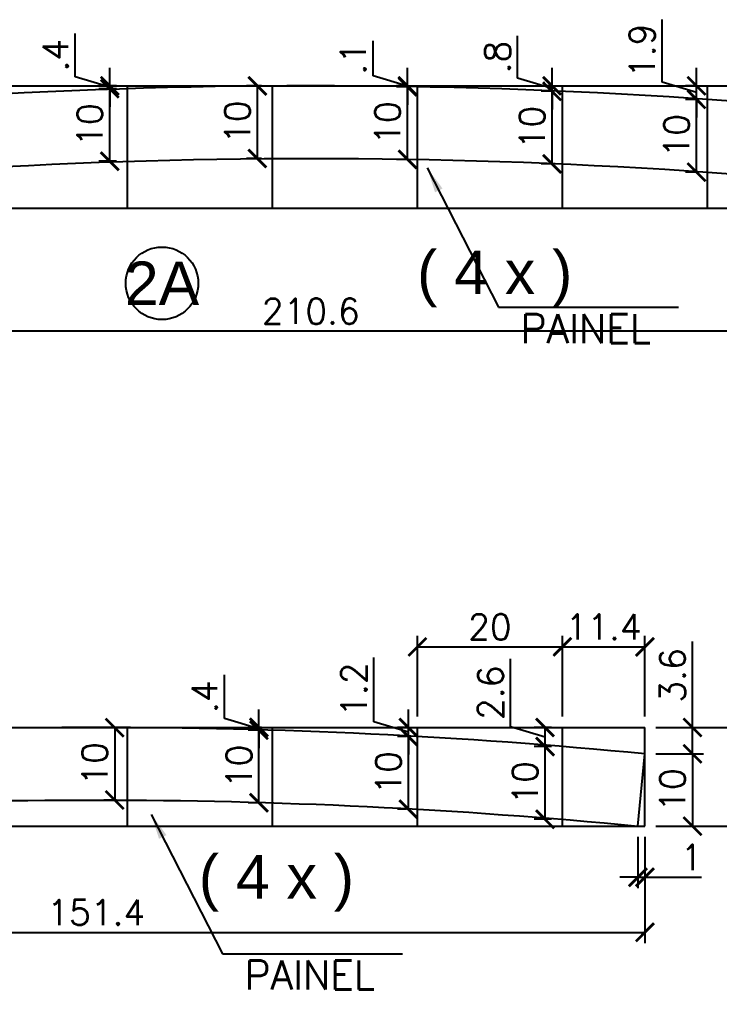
# Model space of a CAD drawing. Extents: x 2582 to 11841, y -26396 to 2611.
# Drawn here: x 4468.2 to 4661.4, y -1744.6 to -1477.1 of the extents above; entities that cross this region are included whole.
import ezdxf
from ezdxf.enums import TextEntityAlignment as Align

# ---------------------------------------------------------------- set-up
doc = ezdxf.new("R2010")
doc.units = 0
for name, color, linetype in [('COTA', 241, 'Continuous'), ('Painéis', 200, 'Continuous'), ('Romaneio', 10, 'Continuous')]:
    doc.layers.add(name, color=color, linetype=linetype)
doc.styles.add('ARIAL', font='arial.ttf')
doc.styles.add('COTA TECNICA', font='techl___.ttf', dxfattribs={"height": 10})
doc.styles.add('Romans', font='romans.shx')
doc.dimstyles.new('Cota Seção (2x)', dxfattribs={"dimtxt": 7, "dimasz": 5, "dimexe": 3, "dimexo": 3, "dimgap": 2, "dimtad": 3, "dimdec": 1, "dimlfac": 0.5, "dimzin": 12, "dimdsep": 46, "dimtxsty": 'Romans', "dimblk": 'ARCHTICK', "dimcen": 0, "dimclrd": 4, "dimclre": 4, "dimclrt": 1, "dimadec": 1, "dimazin": 3, "dimtfac": 1, "dimtdec": 1, "dimtmove": 0, "dimatfit": 3, "dimldrblk": 'OBLIQUE', "dimfxl": 1, "dimtolj": 1, "dimtzin": 12, "dimarcsym": 0})
doc.dimstyles.new('PAINEL', dxfattribs={"dimtxt": 10, "dimasz": 3, "dimexe": 3, "dimexo": 3, "dimgap": 3, "dimtad": 1, "dimdec": 1, "dimzin": 12, "dimdsep": 46, "dimtxsty": 'COTA TECNICA', "dimblk1": 'OBLIQUE', "dimblk2": 'OBLIQUE', "dimsah": 1, "dimcen": 0.9, "dimclrd": 4, "dimclre": 4, "dimclrt": 240, "dimadec": 1, "dimazin": 3, "dimtfac": 1, "dimtdec": 1, "dimtmove": 0, "dimatfit": 3, "dimfxl": 1, "dimtolj": 1, "dimtzin": 12, "dimarcsym": 0})

# ---------------------------------------------------------------- blocks, each defined once
blk = doc.blocks.new('_ArchTick')
at = {"color": 0, "linetype": 'ByBlock', "const_width": 0.15}
blk.add_lwpolyline([(-0.5, -0.5), (0.5, 0.5)], dxfattribs=at)
blk = doc.blocks.new('*D410')
at = {"layer": 'COTA', "color": 4, "lineweight": -2, "transparency": 16777216}
blk.add_line((4638.83, -1702.51), (4638.83, -1716.62), dxfattribs=at)
at = {"layer": 'COTA', "color": 4, "linetype": 'ByBlock', "lineweight": -2, "transparency": 16777216}
for p, q in [((4640.75, -1702.51), (4640.75, -1716.62)), ((4638.83, -1713.62), (4633.83, -1713.62)), ((4638.83, -1713.62), (4640.75, -1713.62)), ((4640.75, -1713.62), (4656.41, -1713.62))]:
    blk.add_line(p, q, dxfattribs=at)
at = {"layer": 'Defpoints', "color": 0, "linetype": 'ByBlock', "transparency": 16777216}
for p in [(4638.83, -1699.51), (4640.75, -1699.51), (4640.75, -1713.62)]:
    blk.add_point(p, dxfattribs=at)
at = {"layer": 'COTA', "color": 4, "linetype": 'ByBlock', "lineweight": -2, "transparency": 16777216, "xscale": 5, "yscale": 5, "zscale": 5}
blk.add_blockref('_ArchTick', (4638.83, -1713.62), dxfattribs=at)
at = {"layer": 'COTA', "color": 4, "linetype": 'ByBlock', "lineweight": -2, "transparency": 16777216, "xscale": 5, "yscale": 5, "zscale": 5, "rotation": 180}
blk.add_blockref('_ArchTick', (4640.75, -1713.62), dxfattribs=at)
at = {"layer": 'COTA', "color": 1, "linetype": 'ByBlock', "transparency": 16777216, "insert": (4653.58, -1708.12), "char_height": 7, "attachment_point": 5, "style": 'Romans'}
blk.add_mtext('\\A1;1', dxfattribs=at)
blk = doc.blocks.new('_Oblique')
at = {"color": 0, "linetype": 'ByBlock', "lineweight": -2}
blk.add_line((-0.5, -0.5), (0.5, 0.5), dxfattribs=at)
blk = doc.blocks.new('*D418')
at = {"layer": 'COTA', "color": 4, "linetype": 'ByBlock', "lineweight": -2, "transparency": 16777216}
for p, q in [((4653.88, -1672.32), (4653.88, -1648.65)), ((4643.75, -1672.32), (4656.88, -1672.32)), ((4653.88, -1679.6), (4653.88, -1672.32))]:
    blk.add_line(p, q, dxfattribs=at)
at = {"layer": 'COTA', "color": 4, "lineweight": -2, "transparency": 16777216}
blk.add_line((4643.75, -1679.6), (4656.88, -1679.6), dxfattribs=at)
at = {"layer": 'Defpoints', "color": 0, "linetype": 'ByBlock', "transparency": 16777216}
for p in [(4640.75, -1672.32), (4653.88, -1672.32), (4640.75, -1679.6)]:
    blk.add_point(p, dxfattribs=at)
at = {"layer": 'COTA', "color": 4, "linetype": 'ByBlock', "lineweight": -2, "transparency": 16777216, "xscale": 5, "yscale": 5, "zscale": 5}
for p, rotation in [((4653.88, -1672.32), 90), ((4653.88, -1679.6), 270)]:
    blk.add_blockref('_ArchTick', p, dxfattribs=dict(at, rotation=rotation))
at = {"layer": 'COTA', "color": 1, "linetype": 'ByBlock', "transparency": 16777216, "insert": (4648.38, -1657.98), "char_height": 7, "attachment_point": 5, "rotation": 90, "style": 'Romans'}
blk.add_mtext('\\A1;3.6', dxfattribs=at)
blk = doc.blocks.new('*D71')
at = {"layer": 'COTA', "color": 4, "lineweight": -2, "transparency": 16777216}
blk.add_line((4643.75, -1679.6), (4656.88, -1679.6), dxfattribs=at)
at = {"layer": 'COTA', "color": 4, "linetype": 'ByBlock', "lineweight": -2, "transparency": 16777216}
for p, q in [((4653.88, -1679.6), (4653.88, -1699.51)), ((4643.75, -1699.51), (4656.88, -1699.51))]:
    blk.add_line(p, q, dxfattribs=at)
at = {"layer": 'Defpoints', "color": 0, "linetype": 'ByBlock', "transparency": 16777216}
for p in [(4640.75, -1679.6), (4640.75, -1699.51), (4653.88, -1699.51)]:
    blk.add_point(p, dxfattribs=at)
at = {"layer": 'COTA', "color": 4, "linetype": 'ByBlock', "lineweight": -2, "transparency": 16777216, "xscale": 5, "yscale": 5, "zscale": 5}
for p, rotation in [((4653.88, -1679.6), 90), ((4653.88, -1699.51), 270)]:
    blk.add_blockref('_ArchTick', p, dxfattribs=dict(at, rotation=rotation))
at = {"layer": 'COTA', "color": 1, "linetype": 'ByBlock', "transparency": 16777216, "insert": (4648.38, -1689.55), "char_height": 7, "attachment_point": 5, "rotation": 90, "style": 'Romans'}
blk.add_mtext('\\A1;10', dxfattribs=at)
blk = doc.blocks.new('*D419')
at = {"layer": 'COTA', "color": 4, "lineweight": -2, "transparency": 16777216}
blk.add_line((4643.75, -1672.32), (4678.57, -1672.32), dxfattribs=at)
at = {"layer": 'COTA', "color": 4, "linetype": 'ByBlock', "lineweight": -2, "transparency": 16777216}
for p, q in [((4675.57, -1672.32), (4675.57, -1699.51)), ((4643.75, -1699.51), (4678.57, -1699.51))]:
    blk.add_line(p, q, dxfattribs=at)
at = {"layer": 'Defpoints', "color": 0, "linetype": 'ByBlock', "transparency": 16777216}
for p in [(4640.75, -1672.32), (4640.75, -1699.51), (4675.57, -1699.51)]:
    blk.add_point(p, dxfattribs=at)
at = {"layer": 'COTA', "color": 4, "linetype": 'ByBlock', "lineweight": -2, "transparency": 16777216, "xscale": 5, "yscale": 5, "zscale": 5}
for p, rotation in [((4675.57, -1672.32), 90), ((4675.57, -1699.51), 270)]:
    blk.add_blockref('_ArchTick', p, dxfattribs=dict(at, rotation=rotation))
at = {"layer": 'COTA', "color": 1, "linetype": 'ByBlock', "transparency": 16777216, "insert": (4670.07, -1685.91), "char_height": 7, "attachment_point": 5, "rotation": 90, "style": 'Romans'}
blk.add_mtext('\\A1;13.6', dxfattribs=at)
blk = doc.blocks.new('*D976')
at = {"layer": 'COTA', "color": 4, "linetype": 'ByBlock', "lineweight": -2, "transparency": 16777216}
for p, q in [((4494.98, -1496.21), (4490.1, -1496.21)), ((4493.1, -1516.22), (4493.1, -1496.21))]:
    blk.add_line(p, q, dxfattribs=at)
at = {"layer": 'COTA', "color": 4, "lineweight": -2, "transparency": 16777216}
blk.add_line((4494.98, -1516.22), (4490.1, -1516.22), dxfattribs=at)
at = {"layer": 'Defpoints', "color": 0, "linetype": 'ByBlock', "transparency": 16777216}
for p in [(4493.1, -1496.21), (4497.98, -1496.21), (4497.98, -1516.22)]:
    blk.add_point(p, dxfattribs=at)
at = {"layer": 'COTA', "color": 4, "linetype": 'ByBlock', "lineweight": -2, "transparency": 16777216, "xscale": 5, "yscale": 5, "zscale": 5}
for p, rotation in [((4493.1, -1496.21), 90), ((4493.1, -1516.22), 270)]:
    blk.add_blockref('_ArchTick', p, dxfattribs=dict(at, rotation=rotation))
at = {"layer": 'COTA', "color": 1, "linetype": 'ByBlock', "transparency": 16777216, "insert": (4487.6, -1506.22), "char_height": 7, "attachment_point": 5, "rotation": 90, "style": 'Romans'}
blk.add_mtext('\\A1;10', dxfattribs=at)
blk = doc.blocks.new('*D977')
at = {"layer": 'COTA', "color": 4, "linetype": 'ByBlock', "lineweight": -2, "transparency": 16777216}
for p, q in [((4483.6, -1492.96), (4483.6, -1480.96)), ((4493.1, -1495.41), (4493.1, -1490.41)), ((4493.1, -1495.81), (4483.6, -1492.96)), ((4494.98, -1495.41), (4490.1, -1495.41)), ((4493.1, -1496.21), (4493.1, -1495.41)), ((4493.1, -1496.21), (4493.1, -1495.41)), ((4493.1, -1496.21), (4493.1, -1501.21))]:
    blk.add_line(p, q, dxfattribs=at)
at = {"layer": 'COTA', "color": 4, "lineweight": -2, "transparency": 16777216}
blk.add_line((4494.98, -1496.21), (4490.1, -1496.21), dxfattribs=at)
at = {"layer": 'Defpoints', "color": 0, "linetype": 'ByBlock', "transparency": 16777216}
for p in [(4493.1, -1495.41), (4497.98, -1495.41), (4497.98, -1496.21)]:
    blk.add_point(p, dxfattribs=at)
at = {"layer": 'COTA', "color": 4, "linetype": 'ByBlock', "lineweight": -2, "transparency": 16777216, "xscale": 5, "yscale": 5, "zscale": 5}
for p, rotation in [((4493.1, -1495.41), 270), ((4493.1, -1496.21), 90)]:
    blk.add_blockref('_ArchTick', p, dxfattribs=dict(at, rotation=rotation))
at = {"layer": 'COTA', "color": 1, "linetype": 'ByBlock', "transparency": 16777216, "insert": (4478.1, -1486.96), "char_height": 7, "attachment_point": 5, "rotation": 90, "style": 'Romans'}
blk.add_mtext('\\A1;.4', dxfattribs=at)
blk = doc.blocks.new('*D978')
at = {"layer": 'COTA', "color": 4, "linetype": 'ByBlock', "lineweight": -2, "transparency": 16777216}
for p, q in [((4534.98, -1495.44), (4530.83, -1495.44)), ((4533.83, -1515.44), (4533.83, -1495.44))]:
    blk.add_line(p, q, dxfattribs=at)
at = {"layer": 'COTA', "color": 4, "lineweight": -2, "transparency": 16777216}
blk.add_line((4534.98, -1515.44), (4530.83, -1515.44), dxfattribs=at)
at = {"layer": 'Defpoints', "color": 0, "linetype": 'ByBlock', "transparency": 16777216}
for p in [(4533.83, -1495.44), (4537.98, -1495.44), (4537.98, -1515.44)]:
    blk.add_point(p, dxfattribs=at)
at = {"layer": 'COTA', "color": 4, "linetype": 'ByBlock', "lineweight": -2, "transparency": 16777216, "xscale": 5, "yscale": 5, "zscale": 5}
for p, rotation in [((4533.83, -1495.44), 90), ((4533.83, -1515.44), 270)]:
    blk.add_blockref('_ArchTick', p, dxfattribs=dict(at, rotation=rotation))
at = {"layer": 'COTA', "color": 1, "linetype": 'ByBlock', "transparency": 16777216, "insert": (4528.33, -1505.44), "char_height": 7, "attachment_point": 5, "rotation": 90, "style": 'Romans'}
blk.add_mtext('\\A1;10', dxfattribs=at)
blk = doc.blocks.new('*D980')
at = {"layer": 'COTA', "color": 4, "linetype": 'ByBlock', "lineweight": -2, "transparency": 16777216}
for p, q in [((4574.98, -1495.68), (4572.26, -1495.68)), ((4575.26, -1515.68), (4575.26, -1495.68))]:
    blk.add_line(p, q, dxfattribs=at)
at = {"layer": 'COTA', "color": 4, "lineweight": -2, "transparency": 16777216}
blk.add_line((4574.98, -1515.68), (4572.26, -1515.68), dxfattribs=at)
at = {"layer": 'Defpoints', "color": 0, "linetype": 'ByBlock', "transparency": 16777216}
for p in [(4575.26, -1495.68), (4577.98, -1495.68), (4577.98, -1515.68)]:
    blk.add_point(p, dxfattribs=at)
at = {"layer": 'COTA', "color": 4, "linetype": 'ByBlock', "lineweight": -2, "transparency": 16777216, "xscale": 5, "yscale": 5, "zscale": 5}
for p, rotation in [((4575.26, -1495.68), 90), ((4575.26, -1515.68), 270)]:
    blk.add_blockref('_ArchTick', p, dxfattribs=dict(at, rotation=rotation))
at = {"layer": 'COTA', "color": 1, "linetype": 'ByBlock', "transparency": 16777216, "insert": (4569.76, -1505.68), "char_height": 7, "attachment_point": 5, "rotation": 90, "style": 'Romans'}
blk.add_mtext('\\A1;10', dxfattribs=at)
blk = doc.blocks.new('*D981')
at = {"layer": 'COTA', "color": 4, "linetype": 'ByBlock', "lineweight": -2, "transparency": 16777216}
for p, q in [((4565.76, -1492.69), (4565.76, -1483.02)), ((4575.26, -1495.41), (4575.26, -1490.41)), ((4575.26, -1495.54), (4565.76, -1492.69)), ((4574.98, -1495.41), (4572.26, -1495.41)), ((4575.26, -1495.68), (4575.26, -1495.41)), ((4575.26, -1495.68), (4575.26, -1495.41)), ((4575.26, -1495.68), (4575.26, -1500.68))]:
    blk.add_line(p, q, dxfattribs=at)
at = {"layer": 'COTA', "color": 4, "lineweight": -2, "transparency": 16777216}
blk.add_line((4574.98, -1495.68), (4572.26, -1495.68), dxfattribs=at)
at = {"layer": 'Defpoints', "color": 0, "linetype": 'ByBlock', "transparency": 16777216}
for p in [(4575.26, -1495.41), (4577.98, -1495.41), (4577.98, -1495.68)]:
    blk.add_point(p, dxfattribs=at)
at = {"layer": 'COTA', "color": 4, "linetype": 'ByBlock', "lineweight": -2, "transparency": 16777216, "xscale": 5, "yscale": 5, "zscale": 5}
for p, rotation in [((4575.26, -1495.41), 270), ((4575.26, -1495.68), 90)]:
    blk.add_blockref('_ArchTick', p, dxfattribs=dict(at, rotation=rotation))
at = {"layer": 'COTA', "color": 1, "linetype": 'ByBlock', "transparency": 16777216, "insert": (4560.26, -1487.86), "char_height": 7, "attachment_point": 5, "rotation": 90, "style": 'Romans'}
blk.add_mtext('\\A1;.1', dxfattribs=at)
blk = doc.blocks.new('*D982')
at = {"layer": 'COTA', "color": 4, "linetype": 'ByBlock', "lineweight": -2, "transparency": 16777216}
for p, q in [((4614.98, -1496.91), (4612.12, -1496.91)), ((4615.12, -1516.93), (4615.12, -1496.91))]:
    blk.add_line(p, q, dxfattribs=at)
at = {"layer": 'COTA', "color": 4, "lineweight": -2, "transparency": 16777216}
blk.add_line((4614.98, -1516.93), (4612.12, -1516.93), dxfattribs=at)
at = {"layer": 'Defpoints', "color": 0, "linetype": 'ByBlock', "transparency": 16777216}
for p in [(4615.12, -1496.91), (4617.98, -1496.91), (4617.98, -1516.93)]:
    blk.add_point(p, dxfattribs=at)
at = {"layer": 'COTA', "color": 4, "linetype": 'ByBlock', "lineweight": -2, "transparency": 16777216, "xscale": 5, "yscale": 5, "zscale": 5}
for p, rotation in [((4615.12, -1496.91), 90), ((4615.12, -1516.93), 270)]:
    blk.add_blockref('_ArchTick', p, dxfattribs=dict(at, rotation=rotation))
at = {"layer": 'COTA', "color": 1, "linetype": 'ByBlock', "transparency": 16777216, "insert": (4609.62, -1506.92), "char_height": 7, "attachment_point": 5, "rotation": 90, "style": 'Romans'}
blk.add_mtext('\\A1;10', dxfattribs=at)
blk = doc.blocks.new('*D983')
at = {"layer": 'COTA', "color": 4, "linetype": 'ByBlock', "lineweight": -2, "transparency": 16777216}
for p, q in [((4605.62, -1493.31), (4605.62, -1481.64)), ((4615.12, -1495.41), (4615.12, -1490.41)), ((4615.12, -1496.16), (4605.62, -1493.31)), ((4614.98, -1495.41), (4612.12, -1495.41)), ((4615.12, -1496.91), (4615.12, -1495.41)), ((4615.12, -1496.91), (4615.12, -1495.41)), ((4615.12, -1496.91), (4615.12, -1501.91))]:
    blk.add_line(p, q, dxfattribs=at)
at = {"layer": 'COTA', "color": 4, "lineweight": -2, "transparency": 16777216}
blk.add_line((4614.98, -1496.91), (4612.12, -1496.91), dxfattribs=at)
at = {"layer": 'Defpoints', "color": 0, "linetype": 'ByBlock', "transparency": 16777216}
for p in [(4615.12, -1495.41), (4617.98, -1495.41), (4617.98, -1496.91)]:
    blk.add_point(p, dxfattribs=at)
at = {"layer": 'COTA', "color": 4, "linetype": 'ByBlock', "lineweight": -2, "transparency": 16777216, "xscale": 5, "yscale": 5, "zscale": 5}
for p, rotation in [((4615.12, -1495.41), 270), ((4615.12, -1496.91), 90)]:
    blk.add_blockref('_ArchTick', p, dxfattribs=dict(at, rotation=rotation))
at = {"layer": 'COTA', "color": 1, "linetype": 'ByBlock', "transparency": 16777216, "insert": (4600.12, -1487.48), "char_height": 7, "attachment_point": 5, "rotation": 90, "style": 'Romans'}
blk.add_mtext('\\A1;.8', dxfattribs=at)
blk = doc.blocks.new('*D984')
at = {"layer": 'COTA', "color": 4, "linetype": 'ByBlock', "lineweight": -2, "transparency": 16777216}
for p, q in [((4654.98, -1499.15), (4651.98, -1499.15)), ((4654.98, -1519.2), (4654.98, -1499.15))]:
    blk.add_line(p, q, dxfattribs=at)
at = {"layer": 'COTA', "color": 4, "lineweight": -2, "transparency": 16777216}
blk.add_line((4654.98, -1519.2), (4651.98, -1519.2), dxfattribs=at)
at = {"layer": 'Defpoints', "color": 0, "linetype": 'ByBlock', "transparency": 16777216}
for p in [(4654.98, -1499.15), (4657.98, -1499.15), (4657.98, -1519.2)]:
    blk.add_point(p, dxfattribs=at)
at = {"layer": 'COTA', "color": 4, "linetype": 'ByBlock', "lineweight": -2, "transparency": 16777216, "xscale": 5, "yscale": 5, "zscale": 5}
for p, rotation in [((4654.98, -1499.15), 90), ((4654.98, -1519.2), 270)]:
    blk.add_blockref('_ArchTick', p, dxfattribs=dict(at, rotation=rotation))
at = {"layer": 'COTA', "color": 1, "linetype": 'ByBlock', "transparency": 16777216, "insert": (4649.48, -1509.18), "char_height": 7, "attachment_point": 5, "rotation": 90, "style": 'Romans'}
blk.add_mtext('\\A1;10', dxfattribs=at)
blk = doc.blocks.new('*D985')
at = {"layer": 'COTA', "color": 4, "linetype": 'ByBlock', "lineweight": -2, "transparency": 16777216}
for p, q in [((4645.48, -1494.43), (4645.48, -1477.1)), ((4654.98, -1495.41), (4654.98, -1490.41)), ((4654.98, -1497.28), (4645.48, -1494.43)), ((4654.98, -1495.41), (4651.98, -1495.41)), ((4654.98, -1499.15), (4654.98, -1495.41)), ((4654.98, -1499.15), (4654.98, -1495.41)), ((4654.98, -1499.15), (4654.98, -1504.15))]:
    blk.add_line(p, q, dxfattribs=at)
at = {"layer": 'COTA', "color": 4, "lineweight": -2, "transparency": 16777216}
blk.add_line((4654.98, -1499.15), (4651.98, -1499.15), dxfattribs=at)
at = {"layer": 'Defpoints', "color": 0, "linetype": 'ByBlock', "transparency": 16777216}
for p in [(4654.98, -1495.41), (4657.98, -1495.41), (4657.98, -1499.15)]:
    blk.add_point(p, dxfattribs=at)
at = {"layer": 'COTA', "color": 4, "linetype": 'ByBlock', "lineweight": -2, "transparency": 16777216, "xscale": 5, "yscale": 5, "zscale": 5}
for p, rotation in [((4654.98, -1495.41), 270), ((4654.98, -1499.15), 90)]:
    blk.add_blockref('_ArchTick', p, dxfattribs=dict(at, rotation=rotation))
at = {"layer": 'COTA', "color": 1, "linetype": 'ByBlock', "transparency": 16777216, "insert": (4639.98, -1485.76), "char_height": 7, "attachment_point": 5, "rotation": 90, "style": 'Romans'}
blk.add_mtext('\\A1;1.9', dxfattribs=at)
blk = doc.blocks.new('*D994')
at = {"layer": 'COTA', "color": 4, "linetype": 'ByBlock', "lineweight": -2, "transparency": 16777216}
for p, q in [((4337.98, -1532.16), (4337.98, -1566.06)), ((4759.13, -1563.06), (4337.98, -1563.06))]:
    blk.add_line(p, q, dxfattribs=at)
at = {"layer": 'COTA', "color": 4, "lineweight": -2, "transparency": 16777216}
blk.add_line((4759.13, -1532.16), (4759.13, -1566.06), dxfattribs=at)
at = {"layer": 'Defpoints', "color": 0, "linetype": 'ByBlock', "transparency": 16777216}
for p in [(4337.98, -1529.16), (4759.13, -1529.16), (4337.98, -1563.06)]:
    blk.add_point(p, dxfattribs=at)
at = {"layer": 'COTA', "color": 4, "linetype": 'ByBlock', "lineweight": -2, "transparency": 16777216, "xscale": 5, "yscale": 5, "zscale": 5, "rotation": 180}
blk.add_blockref('_ArchTick', (4337.98, -1563.06), dxfattribs=at)
at = {"layer": 'COTA', "color": 4, "linetype": 'ByBlock', "lineweight": -2, "transparency": 16777216, "xscale": 5, "yscale": 5, "zscale": 5}
blk.add_blockref('_ArchTick', (4759.13, -1563.06), dxfattribs=at)
at = {"layer": 'COTA', "color": 1, "linetype": 'ByBlock', "transparency": 16777216, "insert": (4548.56, -1557.56), "char_height": 7, "attachment_point": 5, "style": 'Romans'}
blk.add_mtext('\\A1;210.6', dxfattribs=at)
blk = doc.blocks.new('*D1019')
at = {"layer": 'COTA', "color": 4, "lineweight": -2, "transparency": 16777216}
blk.add_line((4494.98, -1672.37), (4491.46, -1672.37), dxfattribs=at)
at = {"layer": 'COTA', "color": 4, "linetype": 'ByBlock', "lineweight": -2, "transparency": 16777216}
for p, q in [((4494.46, -1672.37), (4494.46, -1692.34)), ((4494.98, -1692.34), (4491.46, -1692.34))]:
    blk.add_line(p, q, dxfattribs=at)
at = {"layer": 'Defpoints', "color": 0, "linetype": 'ByBlock', "transparency": 16777216}
for p in [(4497.98, -1672.37), (4494.46, -1692.34), (4497.98, -1692.34)]:
    blk.add_point(p, dxfattribs=at)
at = {"layer": 'COTA', "color": 4, "linetype": 'ByBlock', "lineweight": -2, "transparency": 16777216, "xscale": 5, "yscale": 5, "zscale": 5}
for p, rotation in [((4494.46, -1672.37), 90), ((4494.46, -1692.34), 270)]:
    blk.add_blockref('_ArchTick', p, dxfattribs=dict(at, rotation=rotation))
at = {"layer": 'COTA', "color": 1, "linetype": 'ByBlock', "transparency": 16777216, "insert": (4488.96, -1682.36), "char_height": 7, "attachment_point": 5, "rotation": 90, "style": 'Romans'}
blk.add_mtext('\\A1;10', dxfattribs=at)
blk = doc.blocks.new('*D1020')
at = {"layer": 'COTA', "color": 4, "linetype": 'ByBlock', "lineweight": -2, "transparency": 16777216}
for p, q in [((4534.98, -1673.07), (4531.26, -1673.07)), ((4534.26, -1693.08), (4534.26, -1673.07))]:
    blk.add_line(p, q, dxfattribs=at)
at = {"layer": 'COTA', "color": 4, "lineweight": -2, "transparency": 16777216}
blk.add_line((4534.98, -1693.08), (4531.26, -1693.08), dxfattribs=at)
at = {"layer": 'Defpoints', "color": 0, "linetype": 'ByBlock', "transparency": 16777216}
for p in [(4534.26, -1673.07), (4537.98, -1673.07), (4537.98, -1693.08)]:
    blk.add_point(p, dxfattribs=at)
at = {"layer": 'COTA', "color": 4, "linetype": 'ByBlock', "lineweight": -2, "transparency": 16777216, "xscale": 5, "yscale": 5, "zscale": 5}
for p, rotation in [((4534.26, -1673.07), 90), ((4534.26, -1693.08), 270)]:
    blk.add_blockref('_ArchTick', p, dxfattribs=dict(at, rotation=rotation))
at = {"layer": 'COTA', "color": 1, "linetype": 'ByBlock', "transparency": 16777216, "insert": (4528.76, -1683.07), "char_height": 7, "attachment_point": 5, "rotation": 90, "style": 'Romans'}
blk.add_mtext('\\A1;10', dxfattribs=at)
blk = doc.blocks.new('*D1021')
at = {"layer": 'COTA', "color": 4, "linetype": 'ByBlock', "lineweight": -2, "transparency": 16777216}
for p, q in [((4524.76, -1669.84), (4524.76, -1657.84)), ((4534.26, -1672.32), (4534.26, -1667.32)), ((4534.26, -1672.69), (4524.76, -1669.84)), ((4534.98, -1672.32), (4531.26, -1672.32)), ((4534.26, -1673.07), (4534.26, -1672.32)), ((4534.26, -1673.07), (4534.26, -1672.32)), ((4534.26, -1673.07), (4534.26, -1678.07))]:
    blk.add_line(p, q, dxfattribs=at)
at = {"layer": 'COTA', "color": 4, "lineweight": -2, "transparency": 16777216}
blk.add_line((4534.98, -1673.07), (4531.26, -1673.07), dxfattribs=at)
at = {"layer": 'Defpoints', "color": 0, "linetype": 'ByBlock', "transparency": 16777216}
for p in [(4534.26, -1672.32), (4537.98, -1672.32), (4537.98, -1673.07)]:
    blk.add_point(p, dxfattribs=at)
at = {"layer": 'COTA', "color": 4, "linetype": 'ByBlock', "lineweight": -2, "transparency": 16777216, "xscale": 5, "yscale": 5, "zscale": 5}
for p, rotation in [((4534.26, -1672.32), 270), ((4534.26, -1673.07), 90)]:
    blk.add_blockref('_ArchTick', p, dxfattribs=dict(at, rotation=rotation))
at = {"layer": 'COTA', "color": 1, "linetype": 'ByBlock', "transparency": 16777216, "insert": (4519.26, -1663.84), "char_height": 7, "attachment_point": 5, "rotation": 90, "style": 'Romans'}
blk.add_mtext('\\A1;.4', dxfattribs=at)
blk = doc.blocks.new('*D1022')
at = {"layer": 'COTA', "color": 4, "linetype": 'ByBlock', "lineweight": -2, "transparency": 16777216}
for p, q in [((4574.98, -1674.81), (4572.49, -1674.81)), ((4575.49, -1694.84), (4575.49, -1674.81))]:
    blk.add_line(p, q, dxfattribs=at)
at = {"layer": 'COTA', "color": 4, "lineweight": -2, "transparency": 16777216}
blk.add_line((4574.98, -1694.84), (4572.49, -1694.84), dxfattribs=at)
at = {"layer": 'Defpoints', "color": 0, "linetype": 'ByBlock', "transparency": 16777216}
for p in [(4575.49, -1674.81), (4577.98, -1674.81), (4577.98, -1694.84)]:
    blk.add_point(p, dxfattribs=at)
at = {"layer": 'COTA', "color": 4, "linetype": 'ByBlock', "lineweight": -2, "transparency": 16777216, "xscale": 5, "yscale": 5, "zscale": 5}
for p, rotation in [((4575.49, -1674.81), 90), ((4575.49, -1694.84), 270)]:
    blk.add_blockref('_ArchTick', p, dxfattribs=dict(at, rotation=rotation))
at = {"layer": 'COTA', "color": 1, "linetype": 'ByBlock', "transparency": 16777216, "insert": (4569.99, -1684.83), "char_height": 7, "attachment_point": 5, "rotation": 90, "style": 'Romans'}
blk.add_mtext('\\A1;10', dxfattribs=at)
blk = doc.blocks.new('*D1023')
at = {"layer": 'COTA', "color": 4, "linetype": 'ByBlock', "lineweight": -2, "transparency": 16777216}
for p, q in [((4565.99, -1670.72), (4565.99, -1653.05)), ((4575.49, -1672.32), (4575.49, -1667.32)), ((4575.49, -1673.57), (4565.99, -1670.72)), ((4574.98, -1672.32), (4572.49, -1672.32)), ((4575.49, -1674.81), (4575.49, -1672.32)), ((4575.49, -1674.81), (4575.49, -1672.32)), ((4575.49, -1674.81), (4575.49, -1679.81))]:
    blk.add_line(p, q, dxfattribs=at)
at = {"layer": 'COTA', "color": 4, "lineweight": -2, "transparency": 16777216}
blk.add_line((4574.98, -1674.81), (4572.49, -1674.81), dxfattribs=at)
at = {"layer": 'Defpoints', "color": 0, "linetype": 'ByBlock', "transparency": 16777216}
for p in [(4575.49, -1672.32), (4577.98, -1672.32), (4577.98, -1674.81)]:
    blk.add_point(p, dxfattribs=at)
at = {"layer": 'COTA', "color": 4, "linetype": 'ByBlock', "lineweight": -2, "transparency": 16777216, "xscale": 5, "yscale": 5, "zscale": 5}
for p, rotation in [((4575.49, -1672.32), 270), ((4575.49, -1674.81), 90)]:
    blk.add_blockref('_ArchTick', p, dxfattribs=dict(at, rotation=rotation))
at = {"layer": 'COTA', "color": 1, "linetype": 'ByBlock', "transparency": 16777216, "insert": (4560.49, -1661.88), "char_height": 7, "attachment_point": 5, "rotation": 90, "style": 'Romans'}
blk.add_mtext('\\A1;1.2', dxfattribs=at)
blk = doc.blocks.new('*D1024')
at = {"layer": 'COTA', "color": 4, "linetype": 'ByBlock', "lineweight": -2, "transparency": 16777216}
for p, q in [((4614.98, -1677.57), (4610.2, -1677.57)), ((4613.2, -1697.64), (4613.2, -1677.57))]:
    blk.add_line(p, q, dxfattribs=at)
at = {"layer": 'COTA', "color": 4, "lineweight": -2, "transparency": 16777216}
blk.add_line((4614.98, -1697.64), (4610.2, -1697.64), dxfattribs=at)
at = {"layer": 'Defpoints', "color": 0, "linetype": 'ByBlock', "transparency": 16777216}
for p in [(4613.2, -1677.57), (4617.98, -1677.57), (4617.98, -1697.64)]:
    blk.add_point(p, dxfattribs=at)
at = {"layer": 'COTA', "color": 4, "linetype": 'ByBlock', "lineweight": -2, "transparency": 16777216, "xscale": 5, "yscale": 5, "zscale": 5}
for p, rotation in [((4613.2, -1677.57), 90), ((4613.2, -1697.64), 270)]:
    blk.add_blockref('_ArchTick', p, dxfattribs=dict(at, rotation=rotation))
at = {"layer": 'COTA', "color": 1, "linetype": 'ByBlock', "transparency": 16777216, "insert": (4607.7, -1687.61), "char_height": 7, "attachment_point": 5, "rotation": 90, "style": 'Romans'}
blk.add_mtext('\\A1;10', dxfattribs=at)
blk = doc.blocks.new('*D1025')
at = {"layer": 'COTA', "color": 4, "linetype": 'ByBlock', "lineweight": -2, "transparency": 16777216}
for p, q in [((4603.7, -1672.1), (4603.7, -1653.43)), ((4613.2, -1674.95), (4603.7, -1672.1)), ((4614.98, -1672.32), (4610.2, -1672.32)), ((4613.2, -1677.57), (4613.2, -1672.32))]:
    blk.add_line(p, q, dxfattribs=at)
at = {"layer": 'COTA', "color": 4, "lineweight": -2, "transparency": 16777216}
blk.add_line((4614.98, -1677.57), (4610.2, -1677.57), dxfattribs=at)
at = {"layer": 'Defpoints', "color": 0, "linetype": 'ByBlock', "transparency": 16777216}
for p in [(4613.2, -1672.32), (4617.98, -1672.32), (4617.98, -1677.57)]:
    blk.add_point(p, dxfattribs=at)
at = {"layer": 'COTA', "color": 4, "linetype": 'ByBlock', "lineweight": -2, "transparency": 16777216, "xscale": 5, "yscale": 5, "zscale": 5}
for p, rotation in [((4613.2, -1672.32), 90), ((4613.2, -1677.57), 270)]:
    blk.add_blockref('_ArchTick', p, dxfattribs=dict(at, rotation=rotation))
at = {"layer": 'COTA', "color": 1, "linetype": 'ByBlock', "transparency": 16777216, "insert": (4598.2, -1662.76), "char_height": 7, "attachment_point": 5, "rotation": 90, "style": 'Romans'}
blk.add_mtext('\\A1;2.6', dxfattribs=at)
blk = doc.blocks.new('*D1028')
at = {"layer": 'COTA', "color": 4, "lineweight": -2, "transparency": 16777216}
blk.add_line((4577.98, -1669.32), (4577.98, -1647.1), dxfattribs=at)
at = {"layer": 'COTA', "color": 4, "linetype": 'ByBlock', "lineweight": -2, "transparency": 16777216}
for p, q in [((4617.98, -1669.32), (4617.98, -1647.1)), ((4577.98, -1650.1), (4617.98, -1650.1))]:
    blk.add_line(p, q, dxfattribs=at)
at = {"layer": 'Defpoints', "color": 0, "linetype": 'ByBlock', "transparency": 16777216}
for p in [(4617.98, -1650.1), (4577.98, -1672.32), (4617.98, -1672.32)]:
    blk.add_point(p, dxfattribs=at)
at = {"layer": 'COTA', "color": 4, "linetype": 'ByBlock', "lineweight": -2, "transparency": 16777216, "xscale": 5, "yscale": 5, "zscale": 5, "rotation": 180}
blk.add_blockref('_ArchTick', (4577.98, -1650.1), dxfattribs=at)
at = {"layer": 'COTA', "color": 4, "linetype": 'ByBlock', "lineweight": -2, "transparency": 16777216, "xscale": 5, "yscale": 5, "zscale": 5}
blk.add_blockref('_ArchTick', (4617.98, -1650.1), dxfattribs=at)
at = {"layer": 'COTA', "color": 1, "linetype": 'ByBlock', "transparency": 16777216, "insert": (4597.98, -1644.6), "char_height": 7, "attachment_point": 5, "style": 'Romans'}
blk.add_mtext('\\A1;20', dxfattribs=at)
blk = doc.blocks.new('*D1029')
at = {"layer": 'COTA', "color": 4, "lineweight": -2, "transparency": 16777216}
blk.add_line((4617.98, -1669.32), (4617.98, -1647.1), dxfattribs=at)
at = {"layer": 'COTA', "color": 4, "linetype": 'ByBlock', "lineweight": -2, "transparency": 16777216}
for p, q in [((4640.75, -1669.32), (4640.75, -1647.1)), ((4617.98, -1650.1), (4640.75, -1650.1))]:
    blk.add_line(p, q, dxfattribs=at)
at = {"layer": 'Defpoints', "color": 0, "linetype": 'ByBlock', "transparency": 16777216}
for p in [(4640.75, -1650.1), (4617.98, -1672.32), (4640.75, -1672.32)]:
    blk.add_point(p, dxfattribs=at)
at = {"layer": 'COTA', "color": 4, "linetype": 'ByBlock', "lineweight": -2, "transparency": 16777216, "xscale": 5, "yscale": 5, "zscale": 5, "rotation": 180}
blk.add_blockref('_ArchTick', (4617.98, -1650.1), dxfattribs=at)
at = {"layer": 'COTA', "color": 4, "linetype": 'ByBlock', "lineweight": -2, "transparency": 16777216, "xscale": 5, "yscale": 5, "zscale": 5}
blk.add_blockref('_ArchTick', (4640.75, -1650.1), dxfattribs=at)
at = {"layer": 'COTA', "color": 1, "linetype": 'ByBlock', "transparency": 16777216, "insert": (4629.37, -1644.6), "char_height": 7, "attachment_point": 5, "style": 'Romans'}
blk.add_mtext('\\A1;11.4', dxfattribs=at)
blk = doc.blocks.new('*D1030')
at = {"layer": 'COTA', "color": 4, "lineweight": -2, "transparency": 16777216}
blk.add_line((4337.98, -1702.51), (4337.98, -1731.81), dxfattribs=at)
at = {"layer": 'COTA', "color": 4, "linetype": 'ByBlock', "lineweight": -2, "transparency": 16777216}
for p, q in [((4640.75, -1702.51), (4640.75, -1731.81)), ((4337.98, -1728.81), (4640.75, -1728.81))]:
    blk.add_line(p, q, dxfattribs=at)
at = {"layer": 'Defpoints', "color": 0, "linetype": 'ByBlock', "transparency": 16777216}
for p in [(4337.98, -1699.51), (4640.75, -1699.51), (4640.75, -1728.81)]:
    blk.add_point(p, dxfattribs=at)
at = {"layer": 'COTA', "color": 4, "linetype": 'ByBlock', "lineweight": -2, "transparency": 16777216, "xscale": 5, "yscale": 5, "zscale": 5, "rotation": 180}
blk.add_blockref('_ArchTick', (4337.98, -1728.81), dxfattribs=at)
at = {"layer": 'COTA', "color": 4, "linetype": 'ByBlock', "lineweight": -2, "transparency": 16777216, "xscale": 5, "yscale": 5, "zscale": 5}
blk.add_blockref('_ArchTick', (4640.75, -1728.81), dxfattribs=at)
at = {"layer": 'COTA', "color": 1, "linetype": 'ByBlock', "transparency": 16777216, "insert": (4489.37, -1723.31), "char_height": 7, "attachment_point": 5, "style": 'Romans'}
blk.add_mtext('\\A1;151.4', dxfattribs=at)

msp = doc.modelspace()

# ---------------------------------------------------------------- linework, layer by layer
at = {"layer": 'COTA', "linetype": 'ByBlock'}
for p, q in [((4337.98, -1495.41), (4759.13, -1495.41)), ((4497.98, -1529.16), (4497.98, -1495.41)), ((4537.98, -1529.16), (4537.98, -1495.41)), ((4577.98, -1529.16), (4577.98, -1495.41)), ((4617.98, -1529.16), (4617.98, -1495.41)), ((4657.98, -1529.16), (4657.98, -1495.41)), ((4337.98, -1529.16), (4759.13, -1529.16)), ((4337.98, -1672.32), (4640.75, -1672.32)), ((4497.98, -1699.51), (4497.98, -1672.32)), ((4537.98, -1699.51), (4537.98, -1672.32)), ((4577.98, -1699.51), (4577.98, -1672.32)), ((4617.98, -1699.51), (4617.98, -1672.32)), ((4640.75, -1699.51), (4640.75, -1672.32)), ((4337.98, -1699.51), (4640.75, -1699.51))]:
    msp.add_line(p, q, dxfattribs=at)
at = {"layer": 'Painéis'}
for points in [[(4756.49, -1529.16), (4759.13, -1509.34, 0.066257), (4337.98, -1509.38), (4340.94, -1529.16, -0.066206)], [(4638.83, -1699.51), (4640.75, -1679.6, 0.048025), (4337.98, -1679.57), (4339.62, -1699.51, -0.048069)]]:
    msp.add_lwpolyline(points, format="xyb", close=True, dxfattribs=at)
at = {"layer": 'Romaneio', "color": 1, "linetype": 'ByBlock'}
msp.add_circle((4507.52, -1549.85), 10, dxfattribs=at)

# ---------------------------------------------------------------- texts
at = {"color": 240, "char_height": 8, "attachment_point": 3, "style": 'Romans'}
for insert in [(4642.46, -1558.33), (4566.3, -1736.59)]:
    msp.add_mtext('\\A1;PAINEL', dxfattribs=dict(at, insert=insert))
at = {"layer": 'Romaneio', "color": 255, "linetype": 'ByBlock', "style": 'ARIAL'}
for s, p in [('( 4 x )', (4599.31, -1546.84)), ('2A', (4507.52, -1549.85)), ('( 4 x )', (4539.08, -1713.48))]:
    msp.add_text(s, height=12, dxfattribs=at).set_placement(p, align=Align.MIDDLE_CENTER)

# ---------------------------------------------------------------- dimensions: what is measured, and where the dimension line sits
at = {"layer": 'COTA', "linetype": 'ByBlock'}
for base, p1, p2, picture, middle in [((4654.98, -1495.41), (4657.98, -1499.15), (4657.98, -1495.41), '*D985', (4639.98, -1492.43)), ((4493.1, -1495.41), (4497.98, -1496.21), (4497.98, -1495.41), '*D977', (4478.1, -1490.96)), ((4615.1224, -1495.4073), (4617.982, -1496.9109), (4617.982, -1495.4073), '*D983', (4600.1224, -1491.3091)), ((4575.26, -1495.41), (4577.98, -1495.68), (4577.98, -1495.41), '*D981', (4560.26, -1490.69)), ((4575.49, -1672.32), (4577.98, -1674.81), (4577.98, -1672.32), '*D1023', (4560.49, -1668.72)), ((4613.2, -1672.32), (4617.98, -1677.57), (4617.98, -1672.32), '*D1025', (4598.2, -1670.1)), ((4534.26, -1672.32), (4537.98, -1673.07), (4537.98, -1672.32), '*D1021', (4519.26, -1667.84))]:
    dim = msp.add_linear_dim(base=base, p1=p1, p2=p2, angle=90, dimstyle='Cota Seção (2x)', override={"dimtmove": 1}, dxfattribs=at)
    dim.commit()
    dim.dimension.update_dxf_attribs({"geometry": picture, "text_midpoint": middle})
for base, p1, p2, picture, middle in [((4493.1, -1496.21), (4497.98, -1516.22), (4497.98, -1496.21), '*D976', (4487.6, -1506.22)), ((4533.83, -1495.44), (4537.98, -1515.44), (4537.98, -1495.44), '*D978', (4528.33, -1505.44)), ((4575.26, -1495.68), (4577.98, -1515.68), (4577.98, -1495.68), '*D980', (4569.76, -1505.68)), ((4615.12, -1496.91), (4617.98, -1516.93), (4617.98, -1496.91), '*D982', (4609.62, -1506.92)), ((4654.98, -1499.15), (4657.98, -1519.2), (4657.98, -1499.15), '*D984', (4649.48, -1509.18)), ((4653.88, -1672.32), (4640.75, -1679.6), (4640.75, -1672.32), '*D418', (4648.38, -1657.98)), ((4494.46, -1692.34), (4497.98, -1672.37), (4497.98, -1692.34), '*D1019', (4488.96, -1682.36)), ((4534.26, -1673.07), (4537.98, -1693.08), (4537.98, -1673.07), '*D1020', (4528.76, -1683.07)), ((4675.57, -1699.51), (4640.75, -1672.32), (4640.75, -1699.51), '*D419', (4670.07, -1685.91)), ((4575.49, -1674.81), (4577.98, -1694.84), (4577.98, -1674.81), '*D1022', (4569.99, -1684.83)), ((4613.2, -1677.57), (4617.98, -1697.64), (4617.98, -1677.57), '*D1024', (4607.7, -1687.61)), ((4653.88, -1699.51), (4640.75, -1679.6), (4640.75, -1699.51), '*D71', (4648.38, -1689.55))]:
    dim = msp.add_linear_dim(base=base, p1=p1, p2=p2, angle=90, dimstyle='Cota Seção (2x)', dxfattribs=at)
    dim.commit()
    dim.dimension.update_dxf_attribs({"geometry": picture, "text_midpoint": middle})
for base, p1, p2, picture, middle in [((4337.98, -1563.06), (4759.13, -1529.16), (4337.98, -1529.16), '*D994', (4548.56, -1557.56)), ((4640.75, -1728.81), (4337.98, -1699.51), (4640.75, -1699.51), '*D1030', (4489.37, -1723.31)), ((4640.75, -1713.62), (4638.83, -1699.51), (4640.75, -1699.51), '*D410', (4653.58, -1708.12))]:
    dim = msp.add_linear_dim(base=base, p1=p1, p2=p2, dimstyle='Cota Seção (2x)', dxfattribs=at)
    dim.commit()
    dim.dimension.update_dxf_attribs({"geometry": picture, "text_midpoint": middle})
dim = msp.add_linear_dim(base=(4617.98, -1650.1), p1=(4577.98, -1672.32), p2=(4617.98, -1672.32), dimstyle='Cota Seção (2x)', override={"dimtmove": 1}, dxfattribs=at)
dim.commit()
dim.dimension.update_dxf_attribs({"geometry": '*D1028', "text_midpoint": (4597.98, -1644.6)})
dim = msp.add_linear_dim(base=(4640.75, -1650.1), p1=(4617.98, -1672.32), p2=(4640.75, -1672.32), dimstyle='Cota Seção (2x)', override={"dimtmove": 1}, dxfattribs=at)
dim.commit()
dim.dimension.update_dxf_attribs({"geometry": '*D1029', "text_midpoint": (4629.37, -1650.1), "dimtype": 160})

# ---------------------------------------------------------------- leaders
at = {"annotation_type": 0, "has_hookline": 1, "hookline_direction": 1, "horizontal_direction": (-1, 0, 0)}
for points in [[(4580.69, -1518.01), (4600.36, -1556.48), (4646.05, -1556.48)], [(4504.53, -1696.27), (4524.2, -1734.74), (4569.89, -1734.74)]]:
    msp.add_leader(points, dimstyle='PAINEL', override={"dimasz": 7}, dxfattribs=at)

doc.saveas('drawing.dxf')
